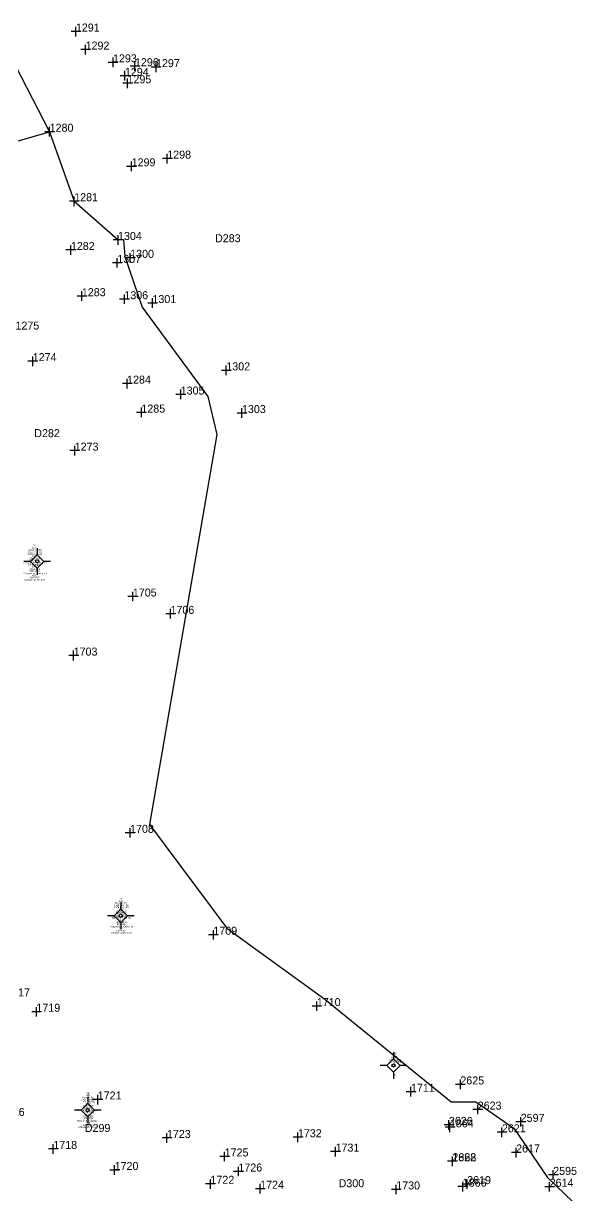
# Model space of a CAD drawing. Extents: x 548949 to 550223, y 1836732 to 1838051.
# Drawn here: x 549859.6 to 549963.3, y 1837820.7 to 1838040.5 of the extents above; entities that cross this region are included whole.
import ezdxf

# ---------------------------------------------------------------- set-up
doc = ezdxf.new("R2010")
doc.units = 0
for name, color, linetype in [('Level 11', 7, 'Continuous'), ('Level 15', 7, 'Continuous'), ('Level 4', 7, 'Continuous'), ('Level 41', 7, 'Continuous'), ('Level 5', 7, 'Continuous'), ('Level 52', 7, 'Continuous')]:
    doc.layers.add(name, color=color, linetype=linetype)

msp = doc.modelspace()

# ---------------------------------------------------------------- linework, layer by layer
at = {"layer": 'Level 11'}
for p, q in [((549862.25, 1837942.11), (549862.25, 1837940.86)), ((549861, 1837939.61), (549859.75, 1837939.61)), ((549862.25, 1837940.86), (549861, 1837939.61)), ((549861, 1837939.61), (549862.25, 1837938.36)), ((549863.5, 1837939.61), (549862.25, 1837940.86)), ((549862.25, 1837938.36), (549863.5, 1837939.61)), ((549864.75, 1837939.61), (549863.5, 1837939.61)), ((549862.25, 1837938.36), (549862.25, 1837937.11)), ((549877.91, 1837875.68), (549877.91, 1837874.43)), ((549877.91, 1837874.43), (549876.66, 1837873.18)), ((549879.16, 1837873.18), (549877.91, 1837874.43)), ((549876.66, 1837873.18), (549875.41, 1837873.18)), ((549876.66, 1837873.18), (549877.91, 1837871.93)), ((549877.91, 1837871.93), (549879.16, 1837873.18)), ((549877.91, 1837871.93), (549877.91, 1837870.68)), ((549880.41, 1837873.18), (549879.16, 1837873.18)), ((549929.03, 1837847.6), (549929.03, 1837846.35)), ((549927.78, 1837845.1), (549926.53, 1837845.1)), ((549929.03, 1837846.35), (549927.78, 1837845.1)), ((549927.78, 1837845.1), (549929.03, 1837843.85)), ((549930.28, 1837845.1), (549929.03, 1837846.35)), ((549929.03, 1837843.85), (549930.28, 1837845.1)), ((549931.53, 1837845.1), (549930.28, 1837845.1)), ((549929.03, 1837843.85), (549929.03, 1837842.6)), ((549871.7, 1837839.24), (549871.7, 1837837.99)), ((549870.45, 1837836.74), (549869.2, 1837836.74)), ((549871.7, 1837837.99), (549870.45, 1837836.74)), ((549870.45, 1837836.74), (549871.7, 1837835.49)), ((549872.95, 1837836.74), (549871.7, 1837837.99)), ((549871.7, 1837835.49), (549872.95, 1837836.74)), ((549874.2, 1837836.74), (549872.95, 1837836.74)), ((549871.7, 1837835.49), (549871.7, 1837834.24))]:
    msp.add_line(p, q, dxfattribs=at)
for centre in [(549862.25, 1837939.61), (549877.91, 1837873.18), (549929.03, 1837845.1), (549871.7, 1837836.74)]:
    msp.add_circle(centre, 0.3, dxfattribs=at)
at = {"layer": 'Level 4'}
for p, q in [((549870.37, 1838038.94), (549868.59, 1838038.94)), ((549869.48, 1838038.02), (549869.48, 1838039.83)), ((549871.3, 1838034.67), (549871.3, 1838036.45)), ((549872.19, 1838035.56), (549870.38, 1838035.56)), ((549876.44, 1838032.28), (549876.44, 1838034.06)), ((549877.33, 1838033.17), (549875.55, 1838033.17)), ((549881.45, 1838032.45), (549879.67, 1838032.45)), ((549880.56, 1838031.56), (549880.56, 1838033.38)), ((549885.39, 1838032.27), (549883.61, 1838032.27)), ((549884.5, 1838031.34), (549884.5, 1838033.16)), ((549879.56, 1838030.63), (549877.78, 1838030.63)), ((549878.67, 1838029.74), (549878.67, 1838031.56)), ((549879.16, 1838028.32), (549879.16, 1838030.13)), ((549880.05, 1838029.24), (549878.27, 1838029.24)), ((549864.56, 1838019.27), (549864.56, 1838021.08)), ((549865.45, 1838020.16), (549863.67, 1838020.16)), ((549879.93, 1838012.78), (549879.93, 1838014.6)), ((549887.54, 1838015.12), (549885.72, 1838015.12)), ((549886.61, 1838014.23), (549886.61, 1838016.01)), ((549880.82, 1838013.67), (549879, 1838013.67)), ((549869.16, 1838006.22), (549869.16, 1838008.03)), ((549870.05, 1838007.14), (549868.27, 1838007.14)), ((549868.54, 1837997.06), (549868.54, 1837998.88)), ((549878.27, 1837999.87), (549876.49, 1837999.87)), ((549877.38, 1837998.98), (549877.38, 1838000.76)), ((549869.43, 1837997.99), (549867.62, 1837997.99)), ((549880.58, 1837996.52), (549878.77, 1837996.52)), ((549879.66, 1837995.63), (549879.66, 1837997.41)), ((549878.14, 1837995.57), (549876.36, 1837995.57)), ((549877.25, 1837994.68), (549877.25, 1837996.46)), ((549870.6, 1837988.44), (549870.6, 1837990.26)), ((549871.52, 1837989.33), (549869.71, 1837989.33)), ((549879.46, 1837988.76), (549877.68, 1837988.76)), ((549878.57, 1837987.87), (549878.57, 1837989.65)), ((549884.72, 1837988.04), (549882.94, 1837988.04)), ((549883.83, 1837987.15), (549883.83, 1837988.93)), ((549862.27, 1837977.15), (549860.49, 1837977.15)), ((549861.38, 1837976.22), (549861.38, 1837978.04)), ((549898.57, 1837975.42), (549896.76, 1837975.42)), ((549897.68, 1837974.53), (549897.68, 1837976.31)), ((549879.97, 1837972.94), (549878.19, 1837972.94)), ((549879.08, 1837972.05), (549879.08, 1837973.83)), ((549890.06, 1837970.89), (549888.24, 1837970.89)), ((549889.13, 1837970), (549889.13, 1837971.82)), ((549881.76, 1837966.62), (549881.76, 1837968.44)), ((549900.62, 1837966.53), (549900.62, 1837968.31)), ((549882.65, 1837967.51), (549880.87, 1837967.51)), ((549901.51, 1837967.42), (549899.73, 1837967.42)), ((549870.15, 1837960.37), (549868.37, 1837960.37)), ((549869.26, 1837959.44), (549869.26, 1837961.26)), ((549881.05, 1837933.02), (549879.24, 1837933.02)), ((549880.16, 1837932.13), (549880.16, 1837933.91)), ((549887.22, 1837928.88), (549887.22, 1837930.7)), ((549888.11, 1837929.77), (549886.33, 1837929.77)), ((549869.95, 1837921.95), (549868.17, 1837921.95)), ((549869.06, 1837921.06), (549869.06, 1837922.88)), ((549879.64, 1837887.83), (549879.64, 1837889.61)), ((549880.53, 1837888.72), (549878.75, 1837888.72)), ((549896.14, 1837869.61), (549894.32, 1837869.61)), ((549895.25, 1837868.72), (549895.25, 1837870.5)), ((549862.08, 1837854.29), (549862.08, 1837856.07)), ((549915.54, 1837856.24), (549913.76, 1837856.24)), ((549914.65, 1837855.35), (549914.65, 1837857.13)), ((549863, 1837855.18), (549861.19, 1837855.18)), ((549932.3, 1837839.29), (549932.3, 1837841.1)), ((549942.45, 1837841.55), (549940.67, 1837841.55)), ((549941.56, 1837840.66), (549941.56, 1837842.48)), ((549874.46, 1837838.73), (549872.68, 1837838.73)), ((549873.57, 1837837.8), (549873.57, 1837839.62)), ((549933.19, 1837840.18), (549931.41, 1837840.18)), ((549945.71, 1837836.84), (549943.89, 1837836.84)), ((549944.82, 1837835.95), (549944.82, 1837837.73)), ((549940.3, 1837833.96), (549938.52, 1837833.96)), ((549939.41, 1837833.07), (549939.41, 1837834.85)), ((549939.61, 1837832.63), (549939.61, 1837834.41)), ((549953.8, 1837834.54), (549951.99, 1837834.54)), ((549952.88, 1837833.65), (549952.88, 1837835.43)), ((549886.55, 1837830.63), (549886.55, 1837832.41)), ((549911.1, 1837830.76), (549911.1, 1837832.54)), ((549940.5, 1837833.52), (549938.72, 1837833.52)), ((549950.24, 1837832.58), (549948.46, 1837832.58)), ((549949.35, 1837831.69), (549949.35, 1837833.47)), ((549865.25, 1837828.57), (549865.25, 1837830.35)), ((549887.44, 1837831.52), (549885.66, 1837831.52)), ((549911.99, 1837831.65), (549910.21, 1837831.65)), ((549918.16, 1837828.07), (549918.16, 1837829.86)), ((549952.02, 1837827.88), (549952.02, 1837829.69)), ((549866.14, 1837829.46), (549864.36, 1837829.46)), ((549898.26, 1837828.05), (549896.48, 1837828.05)), ((549897.37, 1837827.16), (549897.37, 1837828.94)), ((549919.05, 1837828.96), (549917.24, 1837828.96)), ((549940.06, 1837826.27), (549940.06, 1837828.05)), ((549940.07, 1837826.25), (549940.07, 1837828.03)), ((549952.91, 1837828.8), (549951.13, 1837828.8)), ((549877.63, 1837825.51), (549875.85, 1837825.51)), ((549876.74, 1837824.62), (549876.74, 1837826.4)), ((549900.84, 1837825.23), (549899.06, 1837825.23)), ((549899.95, 1837824.34), (549899.95, 1837826.12)), ((549940.98, 1837827.16), (549939.17, 1837827.16)), ((549940.97, 1837827.14), (549939.18, 1837827.14)), ((549958.97, 1837823.71), (549958.97, 1837825.49)), ((549895.6, 1837822.93), (549893.78, 1837822.93)), ((549894.71, 1837822), (549894.71, 1837823.82)), ((549942.01, 1837821.5), (549942.01, 1837823.28)), ((549942.83, 1837821.97), (549942.83, 1837823.75)), ((549959.86, 1837824.6), (549958.08, 1837824.6)), ((549958.3, 1837821.48), (549958.3, 1837823.26)), ((549904.92, 1837822), (549903.14, 1837822)), ((549904.03, 1837821.08), (549904.03, 1837822.89)), ((549930.43, 1837821.87), (549928.65, 1837821.87)), ((549929.54, 1837820.98), (549929.54, 1837822.76)), ((549942.9, 1837822.39), (549941.12, 1837822.39)), ((549943.76, 1837822.86), (549941.94, 1837822.86)), ((549959.19, 1837822.37), (549957.41, 1837822.37))]:
    msp.add_line(p, q, dxfattribs=at)
at = {"layer": 'Level 41'}
msp.add_line((549855.95, 1838036.76), (549864.56, 1838020.16), dxfattribs=at)
at = {"layer": 'Level 52'}
for p, q in [((549850.57, 1838016.08), (549864.56, 1838020.16)), ((549864.56, 1838020.16), (549869.16, 1838007.14)), ((549869.16, 1838007.14), (549877.38, 1837999.87)), ((549877.38, 1837999.87), (549878.41, 1837999.95)), ((549878.41, 1837999.95), (549878.41, 1837999.94)), ((549878.41, 1837999.94), (549878.67, 1837996.8)), ((549878.67, 1837996.8), (549881.91, 1837987.25)), ((549881.91, 1837987.25), (549894.19, 1837970.55)), ((549894.19, 1837970.55), (549895.89, 1837963.39)), ((549895.89, 1837963.39), (549883.28, 1837890.26)), ((549883.28, 1837890.26), (549897.76, 1837870.82)), ((549897.76, 1837870.82), (549916.17, 1837857.54)), ((549916.17, 1837857.54), (549939.85, 1837838.27)), ((549939.85, 1837838.27), (549944.45, 1837838.27)), ((549944.45, 1837838.27), (549951.61, 1837833.33)), ((549951.61, 1837833.33), (549957.91, 1837824.12)), ((549957.91, 1837824.12), (549962.68, 1837819.52))]:
    msp.add_line(p, q, dxfattribs=at)

# ---------------------------------------------------------------- texts
at = {"layer": 'Level 15'}
for s, p in [('Nguyễn Thiên', (549860.45, 1837941.62)), ('LNC', (549861.28, 1837942.02)), ('26', (549861.46, 1837942.42)), ('Công an tỉnh Quảng Trị', (549859.64, 1837939.22)), ('Thôn Duy Hòa', (549860.4, 1837941.22)), ('Thôn Duy Hòa', (549860.4, 1837940.82)), ('190950306', (549860.69, 1837940.02)), ('09/6/1996', (549860.8, 1837939.62)), ('1967', (549861.24, 1837940.42)), ('Công an tỉnh Quảng Trị', (549859.64, 1837937.22)), ('Lê Thị Hoan', (549860.6, 1837938.82)), ('190950306', (549860.69, 1837938.02)), ('09/6/1996', (549860.8, 1837937.62)), ('1968', (549861.24, 1837938.42)), ('Công an xã Tân Liên', (549859.85, 1837936.02)), ('10/8/1997', (549860.8, 1837936.42)), ('47/6', (549861.3, 1837936.82)), ('Nguyễn Trai', (549876.85, 1837875.43)), ('LNC', (549877.53, 1837875.83)), ('68', (549877.7, 1837876.23)), ('Thôn Vân Hòa', (549876.65, 1837875.03)), ('Thôn Duy Hòa', (549876.65, 1837874.63)), ('190311481', (549876.97, 1837873.83)), ('9/6/1996', (549877.16, 1837873.43)), ('1938', (549877.49, 1837874.23)), ('Công an tỉnh Quảng Trị', (549875.89, 1837873.03)), ('Công an tỉnh Quảng Trị', (549875.89, 1837871.03)), ('Nguyễn Thị Nguyệt', (549876.23, 1837872.63)), ('190211524', (549876.93, 1837871.83)), ('9/6/1996', (549877.16, 1837871.43)), ('1939', (549877.49, 1837872.23)), ('Công an xã Tân Liên', (549876.1, 1837869.83)), ('10/8/1997', (549877.05, 1837870.23)), ('5/7', (549877.65, 1837870.63)), ('DTL', (549928.9, 1837846.83)), ('462', (549928.94, 1837847.23)), (' Xã Tân Liên ', (549928.11, 1837846.03)), (' Xã Tân Liên ', (549928.11, 1837845.63)), ('UBND ', (549928.67, 1837846.43)), ('0', (549929.16, 1837845.23)), ('0', (549929.16, 1837843.23)), ('Thôn Duy Hòa', (549870.44, 1837838.59)), ('Thôn Duy Hòa', (549870.44, 1837838.19)), ('Nguyễn Kỷ', (549870.74, 1837838.99)), ('LNC', (549871.32, 1837839.39)), ('96', (549871.5, 1837839.79)), ('Công an tỉnh Quảng Trị', (549869.68, 1837836.59)), ('190478203', (549870.72, 1837837.39)), ('Lê Thị Tâm', (549870.72, 1837836.19)), ('09/6/1996', (549870.84, 1837836.99)), ('1959', (549871.28, 1837837.79)), ('Công an tỉnh Quảng Trị', (549869.68, 1837834.59)), ('190311528', (549870.72, 1837835.39)), ('09/6/1996', (549870.84, 1837834.99)), ('10/8/1997', (549870.84, 1837833.79)), ('1960', (549871.28, 1837835.79)), ('26/6', (549871.34, 1837834.19)), ('Công an xã Tân Liên', (549869.89, 1837833.39))]:
    msp.add_text(s, height=0.3, dxfattribs=at).set_placement(p)
at = {"layer": 'Level 5'}
for s, p in [('1291', (549869.48, 1838038.94)), ('1292', (549871.3, 1838035.56)), ('1293', (549876.44, 1838033.17)), ('1296', (549880.56, 1838032.45)), ('1294', (549878.67, 1838030.63)), ('1297', (549884.5, 1838032.27)), ('1295', (549879.16, 1838029.24)), ('1280', (549864.56, 1838020.16)), ('1298', (549886.61, 1838015.12)), ('1299', (549879.93, 1838013.67)), ('1281', (549869.16, 1838007.14)), ('1304', (549877.38, 1837999.87)), ('D283 ', (549895.57, 1837999.44)), ('1282', (549868.54, 1837997.99)), ('1307', (549877.25, 1837995.57)), ('1300', (549879.66, 1837996.52)), ('1283', (549870.6, 1837989.33)), ('1306', (549878.57, 1837988.76)), ('1301', (549883.83, 1837988.04)), ('1275', (549858.16, 1837983.07)), ('1274', (549861.38, 1837977.15)), ('1302', (549897.68, 1837975.42)), ('1284', (549879.08, 1837972.94)), ('1305', (549889.13, 1837970.89)), ('1285', (549881.76, 1837967.51)), ('1303', (549900.62, 1837967.42)), ('D282 ', (549861.68, 1837962.9)), ('1273', (549869.26, 1837960.37)), ('1705', (549880.16, 1837933.02)), ('1706', (549887.22, 1837929.77)), ('1703', (549869.06, 1837921.95)), ('1708', (549879.64, 1837888.72)), ('1709', (549895.25, 1837869.61)), ('1717', (549856.42, 1837858.06)), ('1719', (549862.08, 1837855.18)), ('1710', (549914.65, 1837856.24)), ('2625', (549941.56, 1837841.55)), ('1711', (549932.3, 1837840.18)), ('1721', (549873.57, 1837838.73)), ('2623', (549944.82, 1837836.84)), ('1716', (549855.41, 1837835.65)), ('D299 ', (549871.16, 1837832.64)), ('2626', (549939.41, 1837833.96)), ('1864', (549939.61, 1837833.52)), ('2621', (549949.35, 1837832.58)), ('2597', (549952.88, 1837834.54)), ('1723', (549886.55, 1837831.52)), ('1732', (549911.1, 1837831.65)), ('1718', (549865.25, 1837829.46)), ('1725', (549897.37, 1837828.05)), ('1731', (549918.16, 1837828.96)), ('2617', (549952.02, 1837828.8)), ('2628', (549940.06, 1837827.16)), ('1862', (549940.07, 1837827.14)), ('1720', (549876.74, 1837825.51)), ('1726', (549899.95, 1837825.23)), ('2595', (549958.97, 1837824.6)), ('1722', (549894.71, 1837822.93)), ('1724', (549904.03, 1837822)), ('D300 ', (549918.74, 1837822.29)), ('1730', (549929.54, 1837821.87)), ('1866', (549942.01, 1837822.39)), ('2619', (549942.83, 1837822.86)), ('2614', (549958.3, 1837822.37))]:
    msp.add_text(s, height=1.5, dxfattribs=at).set_placement(p)

doc.saveas('drawing.dxf')
